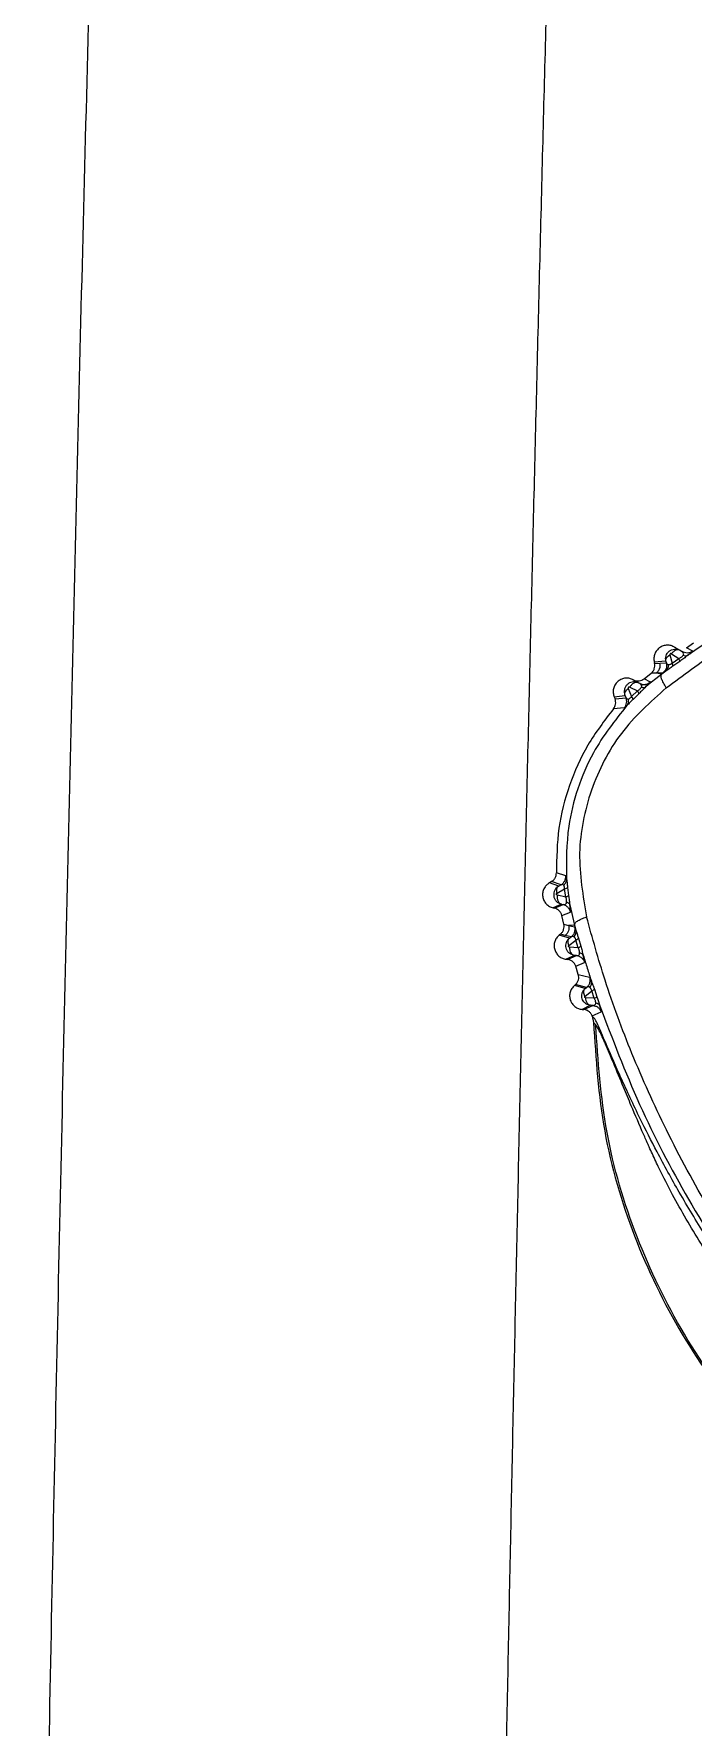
# Model space of a CAD drawing. Extents: x 409 to 498, y 628 to 778.
# Drawn here: x 411.801 to 413.138, y 702.74 to 706.174 of the extents above; entities that cross this region are included whole.
import ezdxf

# ---------------------------------------------------------------- set-up
doc = ezdxf.new("R2010")
doc.units = 0
doc.header["$MEASUREMENT"] = 0
doc.layers.add('1', color=4, linetype='Continuous')
doc.layers.add('GEOMETRY', color=4, linetype='Continuous', lineweight=25)

# ---------------------------------------------------------------- blocks, each defined once
blk = doc.blocks.new('2026_PULSE')
at = {"layer": 'GEOMETRY'}
for p, q in [((4.5236, 59.97), (4.5353, 59.9633)), ((4.526, 59.9685), (4.5236, 59.97)), ((4.5353, 59.9633), (4.5385, 59.9613)), ((4.5407, 59.9601), (4.5396, 59.9605)), ((4.5476, 59.969), (4.5619, 59.9789)), ((4.5602, 59.9618), (4.5476, 59.969)), ((4.5944, 59.9837), (4.5498, 59.9533)), ((4.5589, 59.9605), (4.5602, 59.9618)), ((4.4822, 59.9404), (4.5057, 59.9422)), ((4.4822, 59.9404), (4.4829, 59.9373)), ((4.4829, 59.9373), (4.4937, 59.9377)), ((4.4937, 59.9377), (4.5068, 59.9382)), ((4.5105, 59.925), (4.5055, 59.9217)), ((4.5068, 59.9382), (4.5057, 59.9422)), ((4.5139, 59.9547), (4.5185, 59.9378)), ((4.5169, 59.9568), (4.532, 59.9475)), ((4.5185, 59.9378), (4.532, 59.9475)), ((4.5338, 59.9414), (4.5202, 59.9317)), ((4.4383, 59.9047), (4.4501, 59.8979)), ((4.4407, 59.9035), (4.4383, 59.9047)), ((4.4532, 59.8964), (4.4407, 59.9035)), ((4.4532, 59.8964), (4.4501, 59.8979)), ((4.4616, 59.9061), (4.4757, 59.9172)), ((4.4743, 59.8991), (4.4616, 59.9061)), ((4.4973, 59.9156), (4.4648, 59.8894)), ((4.4735, 59.8981), (4.4743, 59.8991)), ((4.4864, 59.9175), (4.4757, 59.9172)), ((4.4995, 59.9181), (4.4864, 59.9175)), ((4.4973, 59.9156), (4.4864, 59.9175)), ((4.5055, 59.9217), (4.4973, 59.9156)), ((4.501, 59.9188), (4.4995, 59.9181)), ((4.4009, 59.8695), (4.4228, 59.8723)), ((4.4009, 59.8695), (4.4027, 59.8651)), ((4.4027, 59.8651), (4.425, 59.8676)), ((4.4228, 59.8723), (4.425, 59.8676)), ((4.4292, 59.886), (4.4362, 59.87)), ((4.4325, 59.889), (4.4481, 59.8816)), ((4.4362, 59.87), (4.4481, 59.8816)), ((4.4508, 59.8758), (4.4392, 59.8643)), ((4.4215, 59.8473), (4.3994, 59.845)), ((4.4215, 59.8473), (4.423, 59.8483)), ((4.303, 59.5062), (4.2838, 59.5124)), ((4.2739, 59.4946), (4.2698, 59.4922)), ((4.2885, 59.4857), (4.2698, 59.4922)), ((4.2932, 59.4882), (4.2739, 59.4946)), ((4.2851, 59.4713), (4.3006, 59.4798)), ((4.2932, 59.4882), (4.2885, 59.4857)), ((4.3027, 59.4634), (4.3006, 59.4798)), ((4.3065, 59.4826), (4.3085, 59.4665)), ((4.294, 59.4487), (4.2773, 59.4414)), ((4.2799, 59.4408), (4.2974, 59.448)), ((4.3027, 59.4634), (4.2858, 59.4669)), ((4.2867, 59.452), (4.294, 59.4487)), ((4.294, 59.4487), (4.2974, 59.448)), ((4.311, 59.4475), (4.3204, 59.4065)), ((4.2773, 59.4414), (4.2799, 59.4408)), ((4.2947, 59.4258), (4.3123, 59.4328)), ((4.2989, 59.4084), (4.2947, 59.4258)), ((4.3123, 59.4328), (4.3123, 59.4354)), ((4.2921, 59.3881), (4.2896, 59.3861)), ((4.3104, 59.3799), (4.2896, 59.3861)), ((4.3019, 59.3855), (4.2921, 59.3881)), ((4.2989, 59.4084), (4.3086, 59.4059)), ((4.3137, 59.3824), (4.3019, 59.3855)), ((4.3204, 59.4065), (4.3086, 59.4059)), ((4.3086, 59.4059), (4.3204, 59.4028)), ((4.3092, 59.3653), (4.3233, 59.376)), ((4.3104, 59.3799), (4.3137, 59.3824)), ((4.3204, 59.4065), (4.3232, 59.3964)), ((4.3204, 59.4028), (4.3215, 59.4011)), ((4.3279, 59.3602), (4.3232, 59.376)), ((4.3285, 59.38), (4.3332, 59.3641)), ((4.3205, 59.3451), (4.3038, 59.3372)), ((4.3065, 59.3369), (4.3243, 59.3447)), ((4.3279, 59.3602), (4.3102, 59.3619)), ((4.3243, 59.3447), (4.3205, 59.3451)), ((4.3038, 59.3372), (4.3065, 59.3369)), ((4.3231, 59.3231), (4.3409, 59.3309)), ((4.3283, 59.3065), (4.3231, 59.3231)), ((4.3283, 59.3065), (4.351, 59.3009)), ((4.3223, 59.2857), (4.3203, 59.2839)), ((4.3421, 59.2777), (4.3203, 59.2839)), ((4.3451, 59.28), (4.3223, 59.2857)), ((4.3418, 59.2619), (4.3555, 59.273)), ((4.3421, 59.2777), (4.3451, 59.28)), ((4.351, 59.3009), (4.3522, 59.299)), ((4.3607, 59.258), (4.3555, 59.273)), ((4.3609, 59.2763), (4.366, 59.2612)), ((4.3533, 59.2438), (4.3362, 59.2355)), ((4.3394, 59.2353), (4.3576, 59.2435)), ((4.3607, 59.258), (4.3428, 59.2591)), ((4.3533, 59.2438), (4.3465, 59.2455)), ((4.3576, 59.2435), (4.3533, 59.2438)), ((4.3362, 59.2355), (4.3394, 59.2353)), ((4.3565, 59.2223), (4.3747, 59.2305)), ((4.3566, 59.2219), (4.3565, 59.2223)), ((4.361, 59.2173), (4.3566, 59.2219)), ((4.3566, 59.2219), (4.359, 59.2092)), ((4.3633, 59.2047), (4.359, 59.2092)), ((4.3747, 59.2305), (4.3744, 59.2328))]:
    blk.add_line(p, q, dxfattribs=at)
for points, knots in [([(3.2245, 56.0245), (3.227, 56.1771), (3.2321, 56.4823), (3.2402, 56.94), (3.2487, 57.3977), (3.2576, 57.8554), (3.2669, 58.3131), (3.2765, 58.7708), (3.2866, 59.2285), (3.2971, 59.6862), (3.3079, 60.1439), (3.3191, 60.6016), (3.3308, 61.0592), (3.3428, 61.5169), (3.3552, 61.9745), (3.368, 62.4322), (3.3812, 62.8898), (3.3948, 63.3474), (3.4088, 63.805), (3.4231, 64.2626), (3.4379, 64.7202), (3.453, 65.1778), (3.4686, 65.6353), (3.4845, 66.0929), (3.5009, 66.5504), (3.5176, 67.0079), (3.5347, 67.4654), (3.5522, 67.9229), (3.5701, 68.3804), (3.5884, 68.8378), (3.6009, 69.1428), (3.6071, 69.2953)], [0, 0, 0, 0, 0.034481, 0.068963, 0.103445, 0.137927, 0.172409, 0.206891, 0.241373, 0.275855, 0.310338, 0.34482, 0.379303, 0.413785, 0.448268, 0.482751, 0.517234, 0.551717, 0.5862, 0.620683, 0.655166, 0.689649, 0.724133, 0.758616, 0.793099, 0.827583, 0.862066, 0.896549, 0.931033, 0.965516, 1, 1, 1, 1]), ([(4.1599, 56.4984), (4.1627, 56.6578), (4.1683, 56.9766), (4.1772, 57.4549), (4.1866, 57.9332), (4.1964, 58.4114), (4.2066, 58.8896), (4.2172, 59.3678), (4.2283, 59.846), (4.2398, 60.3242), (4.2517, 60.8024), (4.2641, 61.2806), (4.2769, 61.7587), (4.2901, 62.2369), (4.3037, 62.715), (4.3178, 63.1931), (4.3323, 63.6712), (4.3472, 64.1493), (4.3626, 64.6274), (4.3784, 65.1054), (4.3946, 65.5835), (4.4113, 66.0615), (4.4283, 66.5396), (4.4458, 67.0176), (4.4637, 67.4956), (4.476, 67.8143), (4.4822, 67.9736)], [0, 0, 0, 0, 0.041668, 0.083336, 0.125003, 0.16667, 0.208337, 0.250004, 0.29167, 0.333336, 0.375002, 0.416668, 0.458334, 0.5, 0.541666, 0.583332, 0.624998, 0.666664, 0.70833, 0.749996, 0.791663, 0.83333, 0.874997, 0.916664, 0.958332, 1, 1, 1, 1]), ([(4.5067, 59.8879), (4.5409, 59.9132), (4.6136, 59.967), (4.7377, 60.0456), (4.8705, 60.1178), (5.0102, 60.1803), (5.1501, 60.2319), (5.2957, 60.2759), (5.4599, 60.3141), (5.6416, 60.3396), (5.8413, 60.3514), (6.0186, 60.346), (6.1665, 60.3298), (6.2804, 60.3109), (6.3799, 60.2888), (6.4408, 60.272), (6.4698, 60.2641)], [0, 0, 0, 0, 0.061839, 0.131845, 0.211627, 0.279904, 0.352971, 0.427433, 0.499926, 0.596401, 0.691889, 0.788478, 0.852073, 0.906668, 0.955606, 1, 1, 1, 1]), ([(4.5057, 59.9422), (4.5055, 59.9439), (4.5049, 59.9474), (4.5059, 59.9528), (4.5084, 59.9578), (4.5122, 59.9621), (4.5174, 59.9651), (4.5233, 59.9665), (4.5296, 59.9661), (4.5334, 59.9642), (4.5353, 59.9633)], [0, 0, 0, 0, 0.112526, 0.228496, 0.347979, 0.471037, 0.597725, 0.728089, 0.86217, 1, 1, 1, 1]), ([(4.5353, 59.9633), (4.534, 59.9639), (4.5313, 59.965), (4.5262, 59.9642), (4.521, 59.9614), (4.5182, 59.9583), (4.5169, 59.9568)], [0, 0, 0, 0, 0.241786, 0.499997, 0.75821, 1, 1, 1, 1]), ([(4.5602, 59.9618), (4.5585, 59.9609), (4.5552, 59.9589), (4.5494, 59.958), (4.5436, 59.9587), (4.5402, 59.9604), (4.5385, 59.9613)], [0, 0, 0, 0, 0.244606, 0.5, 0.755394, 1, 1, 1, 1]), ([(4.5403, 59.953), (4.5406, 59.9534), (4.5414, 59.9544), (4.542, 59.9561), (4.5417, 59.9588), (4.5398, 59.9603), (4.5385, 59.9613)], [0, 0, 0, 0, 0.102414, 0.213748, 0.458342, 1, 1, 1, 1]), ([(4.5498, 59.9533), (4.5514, 59.9545), (4.5548, 59.957), (4.5583, 59.9598), (4.5587, 59.9603), (4.5589, 59.9605)], [0, 0, 0, 0, 0.3047484, 0.641672, 1, 1, 1, 1]), ([(4.4757, 59.9172), (4.4771, 59.9184), (4.48, 59.921), (4.4825, 59.9263), (4.4837, 59.9318), (4.4832, 59.9355), (4.4829, 59.9373)], [0, 0, 0, 0, 0.254418, 0.510944, 0.758803, 1, 1, 1, 1]), ([(4.4864, 59.9175), (4.4878, 59.9188), (4.4906, 59.9213), (4.4933, 59.9264), (4.4946, 59.9321), (4.494, 59.9359), (4.4937, 59.9377)], [0, 0, 0, 0, 0.244674, 0.499936, 0.755232, 1, 1, 1, 1]), ([(4.5068, 59.9382), (4.5071, 59.9364), (4.5077, 59.9326), (4.5064, 59.927), (4.5037, 59.9218), (4.5008, 59.9193), (4.4995, 59.9181)], [0, 0, 0, 0, 0.244705, 0.5, 0.755295, 1, 1, 1, 1]), ([(4.5055, 59.9217), (4.5064, 59.9225), (4.5081, 59.924), (4.5099, 59.9272), (4.5111, 59.9308), (4.5111, 59.9334), (4.5112, 59.9347)], [0, 0, 0, 0, 0.247085, 0.499998, 0.752911, 1, 1, 1, 1]), ([(4.5057, 59.9422), (4.5057, 59.9433), (4.5056, 59.9455), (4.5072, 59.9489), (4.51, 59.9521), (4.5126, 59.9538), (4.5139, 59.9547)], [0, 0, 0, 0, 0.244947, 0.5, 0.755053, 1, 1, 1, 1]), ([(4.5068, 59.9382), (4.5073, 59.9373), (4.5081, 59.9355), (4.5102, 59.935), (4.5112, 59.9347)], [0, 0, 0, 0, 0.523731, 1, 1, 1, 1]), ([(4.5202, 59.9317), (4.5175, 59.9298), (4.5139, 59.9273), (4.5111, 59.9254), (4.5105, 59.925)], [0, 0, 0, 0, 0.748157, 1, 1, 1, 1]), ([(4.5112, 59.9347), (4.5117, 59.9347), (4.5127, 59.9348), (4.5145, 59.9353), (4.5162, 59.9361), (4.5176, 59.937), (4.5183, 59.9376), (4.5185, 59.9378)], [0, 0, 0, 0, 0.2789133, 0.5356795, 0.7709252, 0.9123808, 1, 1, 1, 1]), ([(4.5169, 59.9568), (4.5167, 59.9568), (4.5164, 59.957), (4.5158, 59.9571), (4.5152, 59.957), (4.5148, 59.9568), (4.5144, 59.9565), (4.5143, 59.9563), (4.5141, 59.956), (4.5139, 59.9557), (4.5138, 59.9552), (4.5139, 59.9548), (4.5139, 59.9547)], [0, 0, 0, 0, 0.146341, 0.284794, 0.411815, 0.527267, 0.582282, 0.636635, 0.691461, 0.747852, 0.86781, 1, 1, 1, 1]), ([(4.5202, 59.9317), (4.5202, 59.9323), (4.5203, 59.9336), (4.5191, 59.9364), (4.5185, 59.9378)], [0, 0, 0, 0, 0.499997, 1, 1, 1, 1]), ([(4.532, 59.9475), (4.5329, 59.9478), (4.5345, 59.9485), (4.5369, 59.9499), (4.5389, 59.9515), (4.5398, 59.9525), (4.5403, 59.953)], [0, 0, 0, 0, 0.266443, 0.509618, 0.748019, 1, 1, 1, 1]), ([(4.5338, 59.9414), (4.5338, 59.942), (4.5339, 59.9433), (4.5326, 59.9461), (4.532, 59.9475)], [0, 0, 0, 0, 0.501099, 1, 1, 1, 1]), ([(4.5498, 59.9533), (4.5472, 59.9513), (4.5421, 59.9475), (4.5365, 59.9434), (4.5338, 59.9414)], [0, 0, 0, 0, 0.510693, 1, 1, 1, 1]), ([(4.5498, 59.9533), (4.5491, 59.953), (4.5478, 59.9523), (4.5447, 59.9518), (4.542, 59.9525), (4.5403, 59.953)], [0, 0, 0, 0, 0.256158, 0.511246, 1, 1, 1, 1]), ([(4.4501, 59.8979), (4.4478, 59.8987), (4.4438, 59.9001), (4.4375, 59.8997), (4.432, 59.8979), (4.4273, 59.8944), (4.4237, 59.8898), (4.4215, 59.8843), (4.421, 59.8782), (4.4222, 59.8743), (4.4228, 59.8723)], [0, 0, 0, 0, 0.150773, 0.264434, 0.386648, 0.506202, 0.625757, 0.747841, 0.872557, 1, 1, 1, 1]), ([(4.4501, 59.8979), (4.4487, 59.8983), (4.4458, 59.8992), (4.4408, 59.8977), (4.436, 59.8942), (4.4336, 59.8907), (4.4325, 59.889)], [0, 0, 0, 0, 0.2416276, 0.499996, 0.7583668, 1, 1, 1, 1]), ([(4.4407, 59.9035), (4.4425, 59.9029), (4.446, 59.9015), (4.4517, 59.9017), (4.4571, 59.903), (4.4601, 59.9051), (4.4616, 59.9061)], [0, 0, 0, 0, 0.25384, 0.511381, 0.759816, 1, 1, 1, 1]), ([(4.4532, 59.8964), (4.4549, 59.8958), (4.4584, 59.8944), (4.4642, 59.8944), (4.4697, 59.8959), (4.4728, 59.898), (4.4743, 59.8991)], [0, 0, 0, 0, 0.244832, 0.500003, 0.755172, 1, 1, 1, 1]), ([(4.4556, 59.8882), (4.4559, 59.8887), (4.4566, 59.8898), (4.4571, 59.8916), (4.4567, 59.8943), (4.4546, 59.8955), (4.4532, 59.8964)], [0, 0, 0, 0, 0.102658, 0.213834, 0.457963, 1, 1, 1, 1]), ([(4.4534, 59.8963), (4.4553, 59.8956), (4.4592, 59.8942), (4.4652, 59.8941), (4.4706, 59.8955), (4.4728, 59.8973), (4.474, 59.8982)], [0, 0, 0, 0, 0.2371371, 0.4835105, 0.7379921, 1, 1, 1, 1]), ([(4.4629, 59.8946), (4.4657, 59.8951), (4.4714, 59.8961), (4.4745, 59.899), (4.4761, 59.9004)], [0, 0, 0, 0, 0.487901, 1, 1, 1, 1]), ([(4.4648, 59.8894), (4.4663, 59.8908), (4.4694, 59.8938), (4.4729, 59.8971), (4.4732, 59.8977), (4.4735, 59.8981)], [0, 0, 0, 0, 0.271698, 0.571716, 1, 1, 1, 1]), ([(4.5067, 59.8879), (4.5046, 59.8913), (4.5004, 59.8982), (4.4968, 59.9064), (4.4955, 59.9126), (4.4967, 59.9146), (4.4973, 59.9156)], [0, 0, 0, 0, 0.252807, 0.508865, 0.760288, 1, 1, 1, 1]), ([(4.5055, 59.9217), (4.5039, 59.9206), (4.5018, 59.9192), (4.5012, 59.9189), (4.501, 59.9188)], [0, 0, 0, 0, 0.727383, 1, 1, 1, 1]), ([(4.5067, 59.8879), (4.4743, 59.8588), (4.4097, 59.8008), (4.3495, 59.6818), (4.3228, 59.5513), (4.3376, 59.4661), (4.345, 59.4232)], [0, 0, 0, 0, 0.251416, 0.499983, 0.748554, 1, 1, 1, 1]), ([(4.3994, 59.845), (4.4005, 59.8464), (4.4026, 59.8494), (4.404, 59.8547), (4.4042, 59.8601), (4.4032, 59.8634), (4.4027, 59.8651)], [0, 0, 0, 0, 0.254088, 0.511674, 0.759824, 1, 1, 1, 1]), ([(4.4215, 59.8473), (4.4226, 59.8487), (4.4248, 59.8516), (4.4263, 59.8569), (4.4266, 59.8624), (4.4255, 59.8659), (4.425, 59.8676)], [0, 0, 0, 0, 0.245213, 0.499997, 0.754783, 1, 1, 1, 1]), ([(4.4228, 59.8723), (4.4226, 59.8734), (4.4222, 59.8755), (4.4233, 59.8792), (4.4256, 59.8828), (4.428, 59.885), (4.4292, 59.886)], [0, 0, 0, 0, 0.244802, 0.5, 0.755198, 1, 1, 1, 1]), ([(4.425, 59.8676), (4.4255, 59.8667), (4.4266, 59.865), (4.4287, 59.865), (4.4298, 59.865)], [0, 0, 0, 0, 0.527463, 1, 1, 1, 1]), ([(4.4269, 59.852), (4.4275, 59.8529), (4.4288, 59.8547), (4.4299, 59.8579), (4.4303, 59.8614), (4.4299, 59.8638), (4.4298, 59.865)], [0, 0, 0, 0, 0.247362, 0.499999, 0.752637, 1, 1, 1, 1]), ([(4.4392, 59.8643), (4.437, 59.8621), (4.4323, 59.8574), (4.4287, 59.8539), (4.4269, 59.852)], [0, 0, 0, 0, 0.47182, 1, 1, 1, 1]), ([(4.4325, 59.889), (4.4322, 59.8891), (4.4318, 59.8893), (4.4311, 59.8893), (4.4304, 59.8891), (4.4298, 59.8887), (4.4295, 59.8884), (4.4293, 59.8881), (4.4291, 59.8877), (4.429, 59.8873), (4.429, 59.8866), (4.4291, 59.8862), (4.4292, 59.886)], [0, 0, 0, 0, 0.144969, 0.282382, 0.408812, 0.524214, 0.579439, 0.634146, 0.689441, 0.746369, 0.867327, 1, 1, 1, 1]), ([(4.4298, 59.865), (4.4302, 59.8652), (4.4312, 59.8655), (4.4328, 59.8665), (4.4346, 59.8679), (4.4357, 59.8693), (4.4362, 59.87)], [0, 0, 0, 0, 0.272932, 0.525631, 0.762717, 1, 1, 1, 1]), ([(4.4392, 59.8643), (4.4391, 59.8649), (4.4389, 59.8662), (4.4371, 59.8687), (4.4362, 59.87)], [0, 0, 0, 0, 0.5, 1, 1, 1, 1]), ([(4.4481, 59.8816), (4.4489, 59.8821), (4.4504, 59.883), (4.4526, 59.8847), (4.4544, 59.8866), (4.4552, 59.8877), (4.4556, 59.8882)], [0, 0, 0, 0, 0.265172, 0.509677, 0.749232, 1, 1, 1, 1]), ([(4.4508, 59.8758), (4.4507, 59.8764), (4.4506, 59.8777), (4.4489, 59.8803), (4.4481, 59.8816)], [0, 0, 0, 0, 0.500743, 1, 1, 1, 1]), ([(4.4648, 59.8894), (4.4626, 59.8873), (4.4581, 59.883), (4.4533, 59.8782), (4.4508, 59.8758)], [0, 0, 0, 0, 0.489149, 1, 1, 1, 1]), ([(4.4648, 59.8894), (4.4635, 59.8887), (4.461, 59.8873), (4.4574, 59.8879), (4.4556, 59.8882)], [0, 0, 0, 0, 0.509663, 1, 1, 1, 1]), ([(4.3994, 59.845), (4.3811, 59.821), (4.3446, 59.7732), (4.3082, 59.6905), (4.2854, 59.6029), (4.2844, 59.5427), (4.2838, 59.5124)], [0, 0, 0, 0, 0.25081, 0.499261, 0.74806, 1, 1, 1, 1]), ([(4.4269, 59.852), (4.4025, 59.8213), (4.3615, 59.7697), (4.3255, 59.6839), (4.3036, 59.597), (4.3041, 59.5354), (4.3045, 59.4994)], [0, 0, 0, 0, 0.307324, 0.5151319, 0.7163783, 1, 1, 1, 1]), ([(4.423, 59.8483), (4.4231, 59.8484), (4.4236, 59.8488), (4.4254, 59.8505), (4.4269, 59.852)], [0, 0, 0, 0, 0.158297, 1, 1, 1, 1]), ([(4.2739, 59.4946), (4.2755, 59.4956), (4.2785, 59.4977), (4.2816, 59.5022), (4.2836, 59.5072), (4.2838, 59.5107), (4.2838, 59.5124)], [0, 0, 0, 0, 0.254076, 0.511662, 0.759811, 1, 1, 1, 1]), ([(4.2885, 59.4857), (4.2869, 59.4846), (4.2837, 59.4824), (4.2803, 59.4775), (4.2784, 59.472), (4.2782, 59.4662), (4.2796, 59.4605), (4.2825, 59.4556), (4.2853, 59.4532), (4.2867, 59.452)], [0, 0, 0, 0, 0.144507, 0.289018, 0.433648, 0.578516, 0.721145, 0.865396, 1, 1, 1, 1]), ([(4.2851, 59.4713), (4.2848, 59.4728), (4.2842, 59.4759), (4.2847, 59.4801), (4.286, 59.4836), (4.2877, 59.485), (4.2885, 59.4857)], [0, 0, 0, 0, 0.244802, 0.5, 0.755198, 1, 1, 1, 1]), ([(4.2932, 59.4882), (4.2946, 59.4892), (4.2976, 59.4912), (4.3008, 59.4957), (4.3029, 59.5008), (4.303, 59.5044), (4.303, 59.5062)], [0, 0, 0, 0, 0.245215, 0.500001, 0.754786, 1, 1, 1, 1]), ([(4.2987, 59.4874), (4.2979, 59.488), (4.2961, 59.4894), (4.2942, 59.4886), (4.2932, 59.4882)], [0, 0, 0, 0, 0.471748, 1, 1, 1, 1]), ([(4.2987, 59.4874), (4.2996, 59.4882), (4.3013, 59.4899), (4.3032, 59.4929), (4.3043, 59.4962), (4.3044, 59.4983), (4.3045, 59.4994)], [0, 0, 0, 0, 0.247391, 0.500007, 0.75262, 1, 1, 1, 1]), ([(4.3006, 59.4798), (4.3006, 59.4806), (4.3006, 59.4823), (4.3002, 59.4838), (4.3, 59.4846), (4.2998, 59.4852), (4.2994, 59.4863), (4.2989, 59.487), (4.2987, 59.4874)], [0, 0, 0, 0, 0.238068, 0.475416, 0.501679, 0.551762, 0.728188, 1, 1, 1, 1]), ([(4.3006, 59.4798), (4.3021, 59.4803), (4.3051, 59.4812), (4.3061, 59.4822), (4.3065, 59.4826)], [0, 0, 0, 0, 0.5, 1, 1, 1, 1]), ([(4.3045, 59.4994), (4.3042, 59.5013), (4.3036, 59.5054), (4.3033, 59.506), (4.303, 59.5062)], [0, 0, 0, 0, 0.470584, 1, 1, 1, 1]), ([(4.3045, 59.4994), (4.3046, 59.4984), (4.3048, 59.4969), (4.3051, 59.4949), (4.3052, 59.494), (4.3053, 59.4935), (4.3054, 59.4932), (4.3055, 59.4919), (4.3059, 59.4884), (4.3063, 59.485), (4.3065, 59.4826)], [0, 0, 0, 0, 0.237358, 0.356058, 0.420019, 0.422084, 0.43752, 0.479818, 0.63966, 1, 1, 1, 1]), ([(4.2858, 59.4669), (4.2855, 59.4669), (4.2851, 59.4671), (4.2845, 59.4675), (4.2841, 59.4681), (4.2839, 59.4687), (4.2839, 59.4692), (4.2839, 59.4696), (4.284, 59.4699), (4.2842, 59.4704), (4.2845, 59.4709), (4.2849, 59.4711), (4.2851, 59.4713)], [0, 0, 0, 0, 0.144988, 0.282396, 0.408827, 0.524229, 0.57945, 0.634159, 0.689453, 0.746382, 0.867343, 1, 1, 1, 1]), ([(4.2858, 59.4669), (4.2856, 59.4648), (4.2853, 59.4606), (4.287, 59.4548), (4.2899, 59.4504), (4.2927, 59.4493), (4.294, 59.4487)], [0, 0, 0, 0, 0.241635, 0.500008, 0.758375, 1, 1, 1, 1]), ([(4.2974, 59.448), (4.2991, 59.4479), (4.3016, 59.4478), (4.3037, 59.4499), (4.3044, 59.4518), (4.3045, 59.453), (4.3046, 59.4537)], [0, 0, 0, 0, 0.55288, 0.791652, 0.900062, 1, 1, 1, 1]), ([(4.3123, 59.4328), (4.3118, 59.4346), (4.3107, 59.4382), (4.3072, 59.4428), (4.3027, 59.4463), (4.2991, 59.4475), (4.2974, 59.448)], [0, 0, 0, 0, 0.24483, 0.5, 0.75517, 1, 1, 1, 1]), ([(4.3027, 59.4634), (4.3042, 59.4639), (4.3072, 59.465), (4.3081, 59.466), (4.3085, 59.4665)], [0, 0, 0, 0, 0.4993857, 1, 1, 1, 1]), ([(4.3046, 59.4537), (4.3046, 59.4544), (4.3046, 59.4558), (4.3043, 59.4583), (4.3037, 59.461), (4.303, 59.4626), (4.3027, 59.4634)], [0, 0, 0, 0, 0.249261, 0.488794, 0.734234, 1, 1, 1, 1]), ([(4.3046, 59.4537), (4.3062, 59.4529), (4.3094, 59.4512), (4.3105, 59.4487), (4.311, 59.4475)], [0, 0, 0, 0, 0.490313, 1, 1, 1, 1]), ([(4.3085, 59.4665), (4.309, 59.4632), (4.3098, 59.4566), (4.3106, 59.4505), (4.311, 59.4475)], [0, 0, 0, 0, 0.51114, 1, 1, 1, 1]), ([(4.3123, 59.4354), (4.3124, 59.4358), (4.3125, 59.4365), (4.3119, 59.441), (4.3113, 59.4454), (4.311, 59.4475)], [0, 0, 0, 0, 0.306944, 0.671226, 1, 1, 1, 1]), ([(4.2947, 59.4258), (4.2942, 59.4276), (4.2931, 59.4313), (4.2894, 59.4357), (4.2851, 59.4392), (4.2816, 59.4403), (4.2799, 59.4408)], [0, 0, 0, 0, 0.253852, 0.511393, 0.759829, 1, 1, 1, 1]), ([(4.3204, 59.4065), (4.3206, 59.4078), (4.321, 59.4103), (4.3259, 59.4146), (4.3338, 59.419), (4.3413, 59.4218), (4.345, 59.4232)], [0, 0, 0, 0, 0.239707, 0.491119, 0.747175, 1, 1, 1, 1]), ([(4.82, 58.5119), (4.7777, 58.5641), (4.6957, 58.6649), (4.5933, 58.8268), (4.5071, 58.9858), (4.4368, 59.142), (4.3828, 59.2871), (4.3569, 59.3804), (4.345, 59.4232)], [0, 0, 0, 0, 0.194123, 0.375326, 0.553698, 0.717107, 0.869983, 1, 1, 1, 1]), ([(4.2921, 59.3881), (4.2935, 59.3894), (4.2963, 59.3921), (4.2987, 59.3974), (4.2998, 59.403), (4.2992, 59.4066), (4.2989, 59.4084)], [0, 0, 0, 0, 0.253715, 0.509834, 0.758299, 1, 1, 1, 1]), ([(4.3086, 59.4059), (4.3089, 59.4041), (4.3096, 59.4004), (4.3085, 59.3947), (4.306, 59.3894), (4.3032, 59.3868), (4.3019, 59.3855)], [0, 0, 0, 0, 0.244721, 0.5, 0.755279, 1, 1, 1, 1]), ([(4.3205, 59.3451), (4.318, 59.3456), (4.3137, 59.3466), (4.3087, 59.3504), (4.3053, 59.3547), (4.3032, 59.3601), (4.3027, 59.3658), (4.3039, 59.3714), (4.3065, 59.3763), (4.3091, 59.3787), (4.3104, 59.3799)], [0, 0, 0, 0, 0.166512, 0.279987, 0.401109, 0.523295, 0.648233, 0.769287, 0.886519, 1, 1, 1, 1]), ([(4.3092, 59.3653), (4.3087, 59.3668), (4.3076, 59.3697), (4.3074, 59.3739), (4.3083, 59.3775), (4.3097, 59.3791), (4.3104, 59.3799)], [0, 0, 0, 0, 0.244947, 0.5, 0.755053, 1, 1, 1, 1]), ([(4.3204, 59.4028), (4.3208, 59.401), (4.3214, 59.3973), (4.3204, 59.3915), (4.3178, 59.3863), (4.3151, 59.3837), (4.3137, 59.3824)], [0, 0, 0, 0, 0.244705, 0.5, 0.755295, 1, 1, 1, 1]), ([(4.3195, 59.3827), (4.3186, 59.3831), (4.3165, 59.384), (4.3147, 59.383), (4.3137, 59.3824)], [0, 0, 0, 0, 0.475353, 1, 1, 1, 1]), ([(4.3195, 59.3827), (4.3203, 59.3838), (4.3219, 59.3859), (4.3232, 59.3894), (4.3238, 59.393), (4.3234, 59.3953), (4.3232, 59.3964)], [0, 0, 0, 0, 0.247126, 0.500004, 0.75288, 1, 1, 1, 1]), ([(4.3233, 59.376), (4.3231, 59.3768), (4.3227, 59.3784), (4.3221, 59.3797), (4.3216, 59.3804), (4.3213, 59.3809), (4.3205, 59.3819), (4.3199, 59.3824), (4.3195, 59.3827)], [0, 0, 0, 0, 0.230171, 0.465865, 0.473511, 0.536883, 0.722542, 1, 1, 1, 1]), ([(4.3215, 59.4011), (4.3215, 59.401), (4.3218, 59.4005), (4.3226, 59.3983), (4.3232, 59.3964)], [0, 0, 0, 0, 0.131356, 1, 1, 1, 1]), ([(4.3232, 59.3964), (4.3235, 59.3955), (4.324, 59.394), (4.3247, 59.3922), (4.3254, 59.3902), (4.3267, 59.3862), (4.3278, 59.3824), (4.3285, 59.38)], [0, 0, 0, 0, 0.231722, 0.347212, 0.412126, 0.632719, 1, 1, 1, 1]), ([(4.3232, 59.376), (4.3246, 59.3767), (4.3273, 59.3783), (4.3281, 59.3794), (4.3285, 59.38)], [0, 0, 0, 0, 0.500018, 1, 1, 1, 1]), ([(4.3102, 59.3619), (4.31, 59.3619), (4.3096, 59.362), (4.3091, 59.3623), (4.3087, 59.3627), (4.3085, 59.3631), (4.3084, 59.3635), (4.3084, 59.3638), (4.3084, 59.3641), (4.3085, 59.3645), (4.3087, 59.365), (4.309, 59.3652), (4.3092, 59.3653)], [0, 0, 0, 0, 0.146361, 0.284808, 0.41183, 0.527282, 0.582294, 0.636648, 0.691473, 0.747865, 0.867827, 1, 1, 1, 1]), ([(4.3102, 59.3619), (4.3103, 59.3598), (4.3105, 59.3556), (4.3128, 59.3502), (4.3163, 59.3463), (4.3191, 59.3454), (4.3205, 59.3451)], [0, 0, 0, 0, 0.241792, 0.500007, 0.758217, 1, 1, 1, 1]), ([(4.3243, 59.3447), (4.326, 59.3448), (4.3286, 59.3449), (4.3305, 59.3471), (4.331, 59.349), (4.331, 59.3502), (4.331, 59.3508)], [0, 0, 0, 0, 0.5526905, 0.7919682, 0.900435, 1, 1, 1, 1]), ([(4.3243, 59.3447), (4.3261, 59.3444), (4.3299, 59.3436), (4.3348, 59.3405), (4.3388, 59.3362), (4.3402, 59.3326), (4.3409, 59.3309)], [0, 0, 0, 0, 0.244606, 0.5, 0.755394, 1, 1, 1, 1]), ([(4.3279, 59.3602), (4.3293, 59.3609), (4.332, 59.3624), (4.3328, 59.3635), (4.3332, 59.3641)], [0, 0, 0, 0, 0.499055, 1, 1, 1, 1]), ([(4.331, 59.3508), (4.3309, 59.3515), (4.3308, 59.3529), (4.3302, 59.3553), (4.3292, 59.3579), (4.3284, 59.3594), (4.3279, 59.3602)], [0, 0, 0, 0, 0.25021, 0.488494, 0.732792, 1, 1, 1, 1]), ([(4.331, 59.3508), (4.3327, 59.3502), (4.3361, 59.3489), (4.3375, 59.3464), (4.3382, 59.3452)], [0, 0, 0, 0, 0.4898, 1, 1, 1, 1]), ([(4.3332, 59.3641), (4.3341, 59.3609), (4.3359, 59.3544), (4.3374, 59.3483), (4.3382, 59.3452)], [0, 0, 0, 0, 0.491532, 1, 1, 1, 1]), ([(4.3382, 59.3452), (4.3409, 59.3365), (4.3462, 59.3191), (4.3518, 59.3018), (4.3547, 59.2931)], [0, 0, 0, 0, 0.4997515, 1, 1, 1, 1]), ([(4.3409, 59.3309), (4.341, 59.3315), (4.3412, 59.3325), (4.3399, 59.3387), (4.3387, 59.3431), (4.3382, 59.3452)], [0, 0, 0, 0, 0.54318, 0.782069, 1, 1, 1, 1]), ([(4.3231, 59.3231), (4.3224, 59.3249), (4.321, 59.3285), (4.3168, 59.3327), (4.312, 59.3358), (4.3083, 59.3365), (4.3065, 59.3369)], [0, 0, 0, 0, 0.253687, 0.509855, 0.758386, 1, 1, 1, 1]), ([(4.3223, 59.2857), (4.3237, 59.2871), (4.3264, 59.2899), (4.3286, 59.2953), (4.3295, 59.301), (4.3287, 59.3047), (4.3283, 59.3065)], [0, 0, 0, 0, 0.253674, 0.509842, 0.758373, 1, 1, 1, 1]), ([(4.3465, 59.2455), (4.3447, 59.2466), (4.3414, 59.2485), (4.3381, 59.2528), (4.336, 59.2574), (4.3351, 59.2624), (4.3357, 59.2679), (4.3379, 59.2734), (4.3407, 59.2762), (4.3421, 59.2777)], [0, 0, 0, 0, 0.1608629, 0.2996168, 0.4162153, 0.5503482, 0.6923252, 0.8421972, 1, 1, 1, 1]), ([(4.3418, 59.2619), (4.3412, 59.2634), (4.3398, 59.2665), (4.3393, 59.271), (4.34, 59.275), (4.3414, 59.2768), (4.3421, 59.2777)], [0, 0, 0, 0, 0.244322, 0.5, 0.755678, 1, 1, 1, 1]), ([(4.351, 59.3009), (4.3514, 59.2991), (4.3523, 59.2953), (4.3514, 59.2895), (4.3491, 59.2841), (4.3464, 59.2814), (4.3451, 59.28)], [0, 0, 0, 0, 0.244604, 0.5, 0.755396, 1, 1, 1, 1]), ([(4.3517, 59.2802), (4.3511, 59.2806), (4.35, 59.2813), (4.3477, 59.2815), (4.3461, 59.2806), (4.3451, 59.28)], [0, 0, 0, 0, 0.2269144, 0.4725591, 1, 1, 1, 1]), ([(4.3517, 59.2802), (4.3524, 59.2812), (4.3537, 59.2833), (4.3549, 59.2866), (4.3553, 59.29), (4.3549, 59.2921), (4.3547, 59.2931)], [0, 0, 0, 0, 0.2472728, 0.4999955, 0.7527205, 1, 1, 1, 1]), ([(4.3555, 59.273), (4.3554, 59.2739), (4.355, 59.2755), (4.3543, 59.2768), (4.3538, 59.2776), (4.3535, 59.2782), (4.3527, 59.2792), (4.352, 59.2798), (4.3517, 59.2802)], [0, 0, 0, 0, 0.235042, 0.470576, 0.478141, 0.540974, 0.724966, 1, 1, 1, 1]), ([(4.3522, 59.299), (4.3523, 59.2988), (4.3527, 59.2982), (4.3538, 59.2953), (4.3547, 59.2931)], [0, 0, 0, 0, 0.233683, 1, 1, 1, 1]), ([(4.3547, 59.2931), (4.3554, 59.2911), (4.3562, 59.2891), (4.3572, 59.2868), (4.3576, 59.2856), (4.3583, 59.284), (4.3591, 59.2818), (4.3598, 59.2795), (4.3605, 59.2776), (4.3609, 59.2763)], [0, 0, 0, 0, 0.415796, 0.420284, 0.453774, 0.64405, 0.702207, 0.805119, 1, 1, 1, 1]), ([(4.3555, 59.273), (4.3569, 59.2737), (4.3596, 59.275), (4.3604, 59.2759), (4.3609, 59.2763)], [0, 0, 0, 0, 0.500003, 1, 1, 1, 1]), ([(4.3428, 59.2591), (4.3426, 59.2591), (4.3423, 59.2591), (4.3419, 59.2594), (4.3415, 59.2597), (4.3413, 59.2601), (4.3412, 59.2604), (4.3412, 59.2607), (4.3413, 59.2611), (4.3415, 59.2616), (4.3417, 59.2618), (4.3418, 59.2619)], [0, 0, 0, 0, 0.144352, 0.279387, 0.402711, 0.515838, 0.570705, 0.625679, 0.73952, 0.863869, 1, 1, 1, 1]), ([(4.3428, 59.2591), (4.343, 59.2571), (4.3435, 59.2532), (4.346, 59.2482), (4.3493, 59.2447), (4.352, 59.2441), (4.3533, 59.2438)], [0, 0, 0, 0, 0.24251, 0.500006, 0.757498, 1, 1, 1, 1]), ([(4.3576, 59.2435), (4.3591, 59.2437), (4.3614, 59.2439), (4.3635, 59.246), (4.3636, 59.2481), (4.3637, 59.2491)], [0, 0, 0, 0, 0.545844, 0.787539, 1, 1, 1, 1]), ([(4.3576, 59.2435), (4.3594, 59.2432), (4.3632, 59.2427), (4.3682, 59.2398), (4.3723, 59.2357), (4.3739, 59.2322), (4.3747, 59.2305)], [0, 0, 0, 0, 0.244704, 0.5, 0.755296, 1, 1, 1, 1]), ([(4.3607, 59.258), (4.362, 59.2586), (4.3647, 59.2599), (4.3656, 59.2608), (4.366, 59.2612)], [0, 0, 0, 0, 0.498321, 1, 1, 1, 1]), ([(4.3637, 59.2491), (4.3636, 59.2497), (4.3635, 59.251), (4.3629, 59.2533), (4.362, 59.2557), (4.3611, 59.2572), (4.3607, 59.258)], [0, 0, 0, 0, 0.257065, 0.499427, 0.740311, 1, 1, 1, 1]), ([(4.3637, 59.2491), (4.3655, 59.2484), (4.3682, 59.2474), (4.3707, 59.245), (4.3714, 59.2436), (4.3717, 59.2429)], [0, 0, 0, 0, 0.4891512, 0.7442778, 1, 1, 1, 1]), ([(4.366, 59.2612), (4.3669, 59.2587), (4.3677, 59.2562), (4.369, 59.2523), (4.3696, 59.2504), (4.3702, 59.2482), (4.3708, 59.2459), (4.3714, 59.2441), (4.3717, 59.2429)], [0, 0, 0, 0, 0.386711, 0.400532, 0.607773, 0.666949, 0.778449, 1, 1, 1, 1]), ([(4.3717, 59.2429), (4.3974, 59.1757), (4.4488, 59.0411), (4.5493, 58.849), (4.665, 58.6656), (4.7565, 58.5535), (4.8023, 58.4975)], [0, 0, 0, 0, 0.249231, 0.499142, 0.749419, 1, 1, 1, 1]), ([(4.3744, 59.2328), (4.3744, 59.2331), (4.3744, 59.2337), (4.3734, 59.2374), (4.3723, 59.2411), (4.3717, 59.2429)], [0, 0, 0, 0, 0.267439, 0.648265, 1, 1, 1, 1]), ([(4.3565, 59.2223), (4.3557, 59.2241), (4.3541, 59.2276), (4.3499, 59.2316), (4.3449, 59.2344), (4.3412, 59.235), (4.3394, 59.2353)], [0, 0, 0, 0, 0.253742, 0.509905, 0.758369, 1, 1, 1, 1]), ([(4.7944, 58.4964), (4.7702, 58.5251), (4.7209, 58.5838), (4.6513, 58.6778), (4.5882, 58.772), (4.5336, 58.8623), (4.49, 58.9416), (4.4502, 59.02), (4.4161, 59.093), (4.3877, 59.1582), (4.3714, 59.1964), (4.3636, 59.2134), (4.3619, 59.216), (4.361, 59.2173)], [0, 0, 0, 0, 0.12149, 0.247913, 0.378385, 0.489164, 0.591626, 0.675724, 0.782324, 0.86989, 0.941638, 0.97185, 1, 1, 1, 1]), ([(4.7791, 58.4841), (4.7545, 58.5135), (4.7054, 58.5723), (4.6381, 58.6653), (4.5757, 58.7611), (4.5271, 58.8438), (4.496, 58.9047), (4.4807, 58.9372), (4.4731, 58.9539), (4.4696, 58.9617), (4.468, 58.9652), (4.4673, 58.9669), (4.4669, 58.9676), (4.4668, 58.968), (4.4668, 58.968), (4.4668, 58.9681), (4.4666, 58.9684), (4.4661, 58.9696), (4.464, 58.9742), (4.4536, 58.9981), (4.4383, 59.0338), (4.4182, 59.0821), (4.4003, 59.1252), (4.3833, 59.1656), (4.3723, 59.1898), (4.3658, 59.2014), (4.3642, 59.2036), (4.3633, 59.2047)], [0, 0, 0, 0, 0.126152, 0.252189, 0.377922, 0.503276, 0.569547, 0.605718, 0.622991, 0.630855, 0.634365, 0.63592, 0.637145, 0.637148, 0.637169, 0.637227, 0.637442, 0.638274, 0.641544, 0.654509, 0.725799, 0.772839, 0.835158, 0.892191, 0.945352, 0.972041, 1, 1, 1, 1])]:
    blk.add_open_spline(points, degree=3, knots=knots, dxfattribs=at)
for points in [[(4.5236, 59.97), (4.5212, 59.9712), (4.5164, 59.9737), (4.5082, 59.9746), (4.5001, 59.9731), (4.4928, 59.9694), (4.4869, 59.9637), (4.4829, 59.9566), (4.4811, 59.9485), (4.4818, 59.9431), (4.4822, 59.9404)], [(4.4383, 59.9047), (4.4357, 59.9057), (4.4305, 59.9076), (4.4221, 59.9074), (4.4142, 59.9049), (4.4073, 59.9002), (4.4021, 59.8936), (4.3992, 59.8858), (4.3985, 59.8775), (4.4001, 59.8722), (4.4009, 59.8695)], [(4.2698, 59.4922), (4.2675, 59.4906), (4.263, 59.4875), (4.2583, 59.4805), (4.2558, 59.4725), (4.2558, 59.4642), (4.2582, 59.4562), (4.2629, 59.4493), (4.2694, 59.4439), (4.2747, 59.4422), (4.2773, 59.4414)], [(4.2896, 59.3861), (4.2876, 59.3842), (4.2837, 59.3805), (4.2802, 59.373), (4.2788, 59.3649), (4.28, 59.3568), (4.2834, 59.3493), (4.2888, 59.3432), (4.2958, 59.3388), (4.3011, 59.3377), (4.3038, 59.3372)], [(4.3203, 59.2839), (4.3184, 59.282), (4.3146, 59.2781), (4.3113, 59.2705), (4.3103, 59.2624), (4.3117, 59.2543), (4.3154, 59.2469), (4.321, 59.241), (4.3282, 59.2368), (4.3335, 59.236), (4.3362, 59.2355)], [(4.359, 59.2092), (4.3639, 59.1354), (4.3737, 58.9877), (4.4368, 58.7737), (4.5333, 58.5734), (4.6637, 58.393), (4.8231, 58.2377), (5.0072, 58.1132), (5.2096, 58.0197), (5.3542, 57.9885), (5.4265, 57.9729)], [(5.4246, 57.9758), (5.3528, 57.9915), (5.2093, 58.0229), (5.0084, 58.1162), (4.8258, 58.2402), (4.6675, 58.3945), (4.5379, 58.5735), (4.4418, 58.7723), (4.3787, 58.9848), (4.3684, 59.1314), (4.3633, 59.2047)]]:
    blk.add_open_spline(points, degree=3, dxfattribs=at)

msp = doc.modelspace()

# ---------------------------------------------------------------- block references
at = {"layer": '1'}
msp.add_blockref('2026_PULSE', (408.577, 644.9604), dxfattribs=at)

doc.saveas('drawing.dxf')
